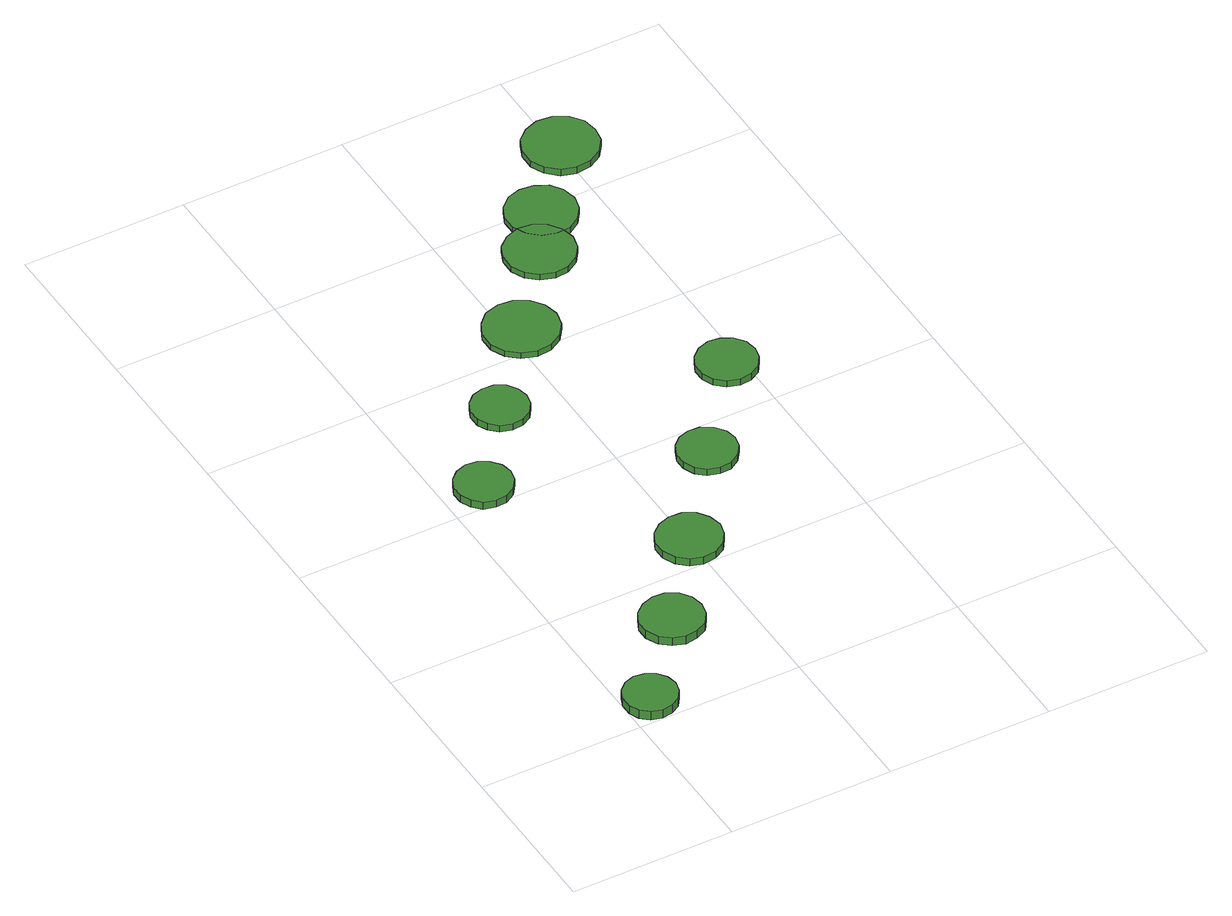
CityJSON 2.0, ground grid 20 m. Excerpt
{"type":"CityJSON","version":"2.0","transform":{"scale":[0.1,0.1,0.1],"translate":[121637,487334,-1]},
"CityObjects":{
"tree1":{"type":"SolitaryVegetationObject","attributes":{"function":"something"},"geometry":[{"type":"MultiSurface","lod":"1","boundaries":[[[0,1,2,3,4,5,6,7,8,9,10,11,12,13,14]],[[15,16,17,18,19,20,21,22,23,24,25,26,27,28,29]],[[0,29,28,1]],[[1,28,27,2]],[[2,27,26,3]],[[3,26,25,4]],[[4,25,24,5]],[[5,24,23,6]],[[6,23,22,7]],[[7,22,21,8]],[[8,21,20,9]],[[9,20,19,10]],[[10,19,18,11]],[[11,18,17,12]],[[12,17,16,13]],[[13,16,15,14]],[[14,15,29,0]]]}]},
"tree2":{"type":"SolitaryVegetationObject","attributes":{"function":"something"},"geometry":[{"type":"MultiSurface","lod":"1","boundaries":[[[30,31,32,33,34,35,36,37,38,39,40,41,42,43,44]],[[45,46,47,48,49,50,51,52,53,54,55,56,57,58,59]],[[30,59,58,31]],[[31,58,57,32]],[[32,57,56,33]],[[33,56,55,34]],[[34,55,54,35]],[[35,54,53,36]],[[36,53,52,37]],[[37,52,51,38]],[[38,51,50,39]],[[39,50,49,40]],[[40,49,48,41]],[[41,48,47,42]],[[42,47,46,43]],[[43,46,45,44]],[[44,45,59,30]]]}]},
"tree3":{"type":"SolitaryVegetationObject","attributes":{"function":"something"},"geometry":[{"type":"MultiSurface","lod":"1","boundaries":[[[60,61,62,63,64,65,66,67,68,69,70,71,72,73,74]],[[75,76,77,78,79,80,81,82,83,84,85,86,87,88,89]],[[60,89,88,61]],[[61,88,87,62]],[[62,87,86,63]],[[63,86,85,64]],[[64,85,84,65]],[[65,84,83,66]],[[66,83,82,67]],[[67,82,81,68]],[[68,81,80,69]],[[69,80,79,70]],[[70,79,78,71]],[[71,78,77,72]],[[72,77,76,73]],[[73,76,75,74]],[[74,75,89,60]]]}]},
"tree4":{"type":"SolitaryVegetationObject","attributes":{"function":"something"},"geometry":[{"type":"MultiSurface","lod":"1","boundaries":[[[90,91,92,93,94,95,96,97,98,99,100,101,102,103,104]],[[105,106,107,108,109,110,111,112,113,114,115,116,117,118,119]],[[90,119,118,91]],[[91,118,117,92]],[[92,117,116,93]],[[93,116,115,94]],[[94,115,114,95]],[[95,114,113,96]],[[96,113,112,97]],[[97,112,111,98]],[[98,111,110,99]],[[99,110,109,100]],[[100,109,108,101]],[[101,108,107,102]],[[102,107,106,103]],[[103,106,105,104]],[[104,105,119,90]]]}]},
"tree5":{"type":"SolitaryVegetationObject","attributes":{"function":"something"},"geometry":[{"type":"MultiSurface","lod":"1","boundaries":[[[120,121,122,123,124,125,126,127,128,129,130,131,132,133,134]],[[135,136,137,138,139,140,141,142,143,144,145,146,147,148,149]],[[120,149,148,121]],[[121,148,147,122]],[[122,147,146,123]],[[123,146,145,124]],[[124,145,144,125]],[[125,144,143,126]],[[126,143,142,127]],[[127,142,141,128]],[[128,141,140,129]],[[129,140,139,130]],[[130,139,138,131]],[[131,138,137,132]],[[132,137,136,133]],[[133,136,135,134]],[[134,135,149,120]]]}]},
"tree6":{"type":"SolitaryVegetationObject","attributes":{"function":"something"},"geometry":[{"type":"MultiSurface","lod":"1","boundaries":[[[150,151,152,153,154,155,156,157,158,159,160,161,162,163,164]],[[165,166,167,168,169,170,171,172,173,174,175,176,177,178,179]],[[150,179,178,151]],[[151,178,177,152]],[[152,177,176,153]],[[153,176,175,154]],[[154,175,174,155]],[[155,174,173,156]],[[156,173,172,157]],[[157,172,171,158]],[[158,171,170,159]],[[159,170,169,160]],[[160,169,168,161]],[[161,168,167,162]],[[162,167,166,163]],[[163,166,165,164]],[[164,165,179,150]]]}]},
"tree7":{"type":"SolitaryVegetationObject","attributes":{"function":"something"},"geometry":[{"type":"MultiSurface","lod":"1","boundaries":[[[180,181,182,183,184,185,186,187,188,189,190,191,192,193,194]],[[195,196,197,198,199,200,201,202,203,204,205,206,207,208,209]],[[180,209,208,181]],[[181,208,207,182]],[[182,207,206,183]],[[183,206,205,184]],[[184,205,204,185]],[[185,204,203,186]],[[186,203,202,187]],[[187,202,201,188]],[[188,201,200,189]],[[189,200,199,190]],[[190,199,198,191]],[[191,198,197,192]],[[192,197,196,193]],[[193,196,195,194]],[[194,195,209,180]]]}]},
"tree8":{"type":"SolitaryVegetationObject","attributes":{"function":"something"},"geometry":[{"type":"MultiSurface","lod":"1","boundaries":[[[210,211,212,213,214,215,216,217,218,219,220,221,222,223,224]],[[225,226,227,228,229,230,231,232,233,234,235,236,237,238,239]],[[210,239,238,211]],[[211,238,237,212]],[[212,237,236,213]],[[213,236,235,214]],[[214,235,234,215]],[[215,234,233,216]],[[216,233,232,217]],[[217,232,231,218]],[[218,231,230,219]],[[219,230,229,220]],[[220,229,228,221]],[[221,228,227,222]],[[222,227,226,223]],[[223,226,225,224]],[[224,225,239,210]]]}]},
"tree9":{"type":"SolitaryVegetationObject","attributes":{"function":"something"},"geometry":[{"type":"MultiSurface","lod":"1","boundaries":[[[240,241,242,243,244,245,246,247,248,249,250,251,252,253,254]],[[255,256,257,258,259,260,261,262,263,264,265,266,267,268,269]],[[240,269,268,241]],[[241,268,267,242]],[[242,267,266,243]],[[243,266,265,244]],[[244,265,264,245]],[[245,264,263,246]],[[246,263,262,247]],[[247,262,261,248]],[[248,261,260,249]],[[249,260,259,250]],[[250,259,258,251]],[[251,258,257,252]],[[252,257,256,253]],[[253,256,255,254]],[[254,255,269,240]]]}]},
"tree10":{"type":"SolitaryVegetationObject","attributes":{"function":"something"},"geometry":[{"type":"MultiSurface","lod":"1","boundaries":[[[270,271,272,273,274,275,276,277,278,279,280,281,282,283,284]],[[285,286,287,288,289,290,291,292,293,294,295,296,297,298,299]],[[270,299,298,271]],[[271,298,297,272]],[[272,297,296,273]],[[273,296,295,274]],[[274,295,294,275]],[[275,294,293,276]],[[276,293,292,277]],[[277,292,291,278]],[[278,291,290,279]],[[279,290,289,280]],[[280,289,288,281]],[[281,288,287,282]],[[282,287,286,283]],[[283,286,285,284]],[[284,285,299,270]]]}]},
"tree11":{"type":"SolitaryVegetationObject","attributes":{"function":"something"},"geometry":[{"type":"MultiSurface","lod":"1","boundaries":[[[300,301,302,303,304,305,306,307,308,309,310,311,312,313,314]],[[315,316,317,318,319,320,321,322,323,324,325,326,327,328,329]],[[300,329,328,301]],[[301,328,327,302]],[[302,327,326,303]],[[303,326,325,304]],[[304,325,324,305]],[[305,324,323,306]],[[306,323,322,307]],[[307,322,321,308]],[[308,321,320,309]],[[309,320,319,310]],[[310,319,318,311]],[[311,318,317,312]],[[312,317,316,313]],[[313,316,315,314]],[[314,315,329,300]]]}]}
},
"vertices":[
[64,33,18],[61,46,18],[53,57,18],[42,63,18],[29,65,18],[16,61,18],[6,52,18],[1,40,18],[1,26,18],[6,14,18],[16,5,18],[29,1,18],[42,3,18],[53,9,18],[61,20,18],[61,20,6],[53,9,6],[42,3,6],[29,1,6],[16,5,6],[6,14,6],[1,26,6],[1,40,6],[6,52,6],[16,61,6],[29,65,6],[42,63,6],[53,57,6],[61,46,6],[64,33,6],
[154,133,17],[151,148,17],[142,161,17],[128,169,17],[113,170,17],[98,165,17],[86,155,17],[79,140,17],[79,125,17],[86,110,17],[98,100,17],[113,95,17],[128,97,17],[142,104,17],[151,117,17],[151,117,6],[142,104,6],[128,97,6],[113,95,6],[98,100,6],[86,110,6],[79,125,6],[79,140,6],[86,155,6],[98,165,6],[113,170,6],[128,169,6],[142,161,6],[151,148,6],[154,133,6],
[83,427,18],[80,441,18],[71,452,18],[59,459,18],[45,461,18],[31,456,18],[21,447,18],[15,434,18],[15,420,18],[21,407,18],[31,397,18],[45,393,18],[59,394,18],[71,401,18],[80,413,18],[80,413,8],[71,401,8],[59,394,8],[45,393,8],[31,397,8],[21,407,8],[15,420,8],[15,434,8],[21,447,8],[31,456,8],[45,461,8],[59,459,8],[71,452,8],[80,441,8],[83,427,8],
[238,238,17],[234,254,17],[225,267,17],[211,275,17],[195,276,17],[180,271,17],[168,261,17],[161,246,17],[161,230,17],[168,215,17],[180,204,17],[195,199,17],[211,201,17],[225,209,17],[234,222,17],[234,222,7],[225,209,7],[211,201,7],[195,199,7],[180,204,7],[168,215,7],[161,230,7],[161,246,7],[168,261,7],[180,271,7],[195,276,7],[211,275,7],[225,267,7],[234,254,7],[238,238,7],
[161,528,18],[158,541,18],[150,553,18],[138,560,18],[124,561,18],[110,557,18],[100,548,18],[94,535,18],[94,520,18],[100,508,18],[110,498,18],[124,494,18],[138,495,18],[150,502,18],[158,514,18],[158,514,9],[150,502,9],[138,495,9],[124,494,9],[110,498,9],[100,508,9],[94,520,9],[94,535,9],[100,548,9],[110,557,9],[124,561,9],[138,560,9],[150,553,9],[158,541,9],[161,528,9],
[324,354,17],[321,368,17],[312,380,17],[299,388,17],[285,389,17],[271,385,17],[260,375,17],[254,361,17],[254,347,17],[260,333,17],[271,323,17],[285,319,17],[299,320,17],[312,328,17],[321,340,17],[321,340,8],[312,328,8],[299,320,8],[285,319,8],[271,323,8],[260,333,8],[254,347,8],[254,361,8],[260,375,8],[271,385,8],[285,389,8],[299,388,8],[312,380,8],[321,368,8],[324,354,8],
[257,629,18],[253,647,18],[242,662,18],[226,671,18],[208,673,18],[190,668,18],[177,655,18],[169,639,18],[169,620,18],[177,603,18],[190,591,18],[208,585,18],[226,587,18],[242,596,18],[253,611,18],[253,611,10],[242,596,10],[226,587,10],[208,585,10],[190,591,10],[177,603,10],[169,620,10],[169,639,10],[177,655,10],[190,668,10],[208,673,10],[226,671,10],[242,662,10],[253,647,10],[257,629,10],
[336,730,18],[332,747,18],[322,761,18],[307,770,18],[290,772,18],[273,766,18],[260,755,18],[253,739,18],[253,721,18],[260,705,18],[273,694,18],[290,688,18],[307,690,18],[322,699,18],[332,713,18],[332,713,10],[322,699,10],[307,690,10],[290,688,10],[273,694,10],[260,705,10],[253,721,10],[253,739,10],[260,755,10],[273,766,10],[290,772,10],[307,770,10],[322,761,10],[332,747,10],[336,730,10],
[416,470,18],[413,485,18],[404,497,18],[391,504,18],[377,506,18],[362,501,18],[351,491,18],[345,478,18],[345,463,18],[351,449,18],[362,439,18],[377,434,18],[391,436,18],[404,443,18],[413,456,18],[413,456,9],[404,443,9],[391,436,9],[377,434,9],[362,439,9],[351,449,9],[345,463,9],[345,478,9],[351,491,9],[362,501,9],[377,506,9],[391,504,9],[404,497,9],[413,485,9],[416,470,9],
[370,785,18],[366,803,18],[356,817,18],[341,825,18],[324,827,18],[307,822,18],[294,810,18],[287,794,18],[287,777,18],[294,761,18],[307,749,18],[324,744,18],[341,745,18],[356,754,18],[366,768,18],[366,768,10],[356,754,10],[341,745,10],[324,744,10],[307,749,10],[294,761,10],[287,777,10],[287,794,10],[294,810,10],[307,822,10],[324,827,10],[341,825,10],[356,817,10],[366,803,10],[370,785,10],
[446,872,18],[443,890,18],[432,905,18],[416,914,18],[397,916,18],[380,910,18],[366,898,18],[359,881,18],[359,862,18],[366,846,18],[380,833,18],[397,828,18],[416,830,18],[432,839,18],[443,854,18],[443,854,9],[432,839,9],[416,830,9],[397,828,9],[380,833,9],[366,846,9],[359,862,9],[359,881,9],[366,898,9],[380,910,9],[397,916,9],[416,914,9],[432,905,9],[443,890,9],[446,872,9]
]}
